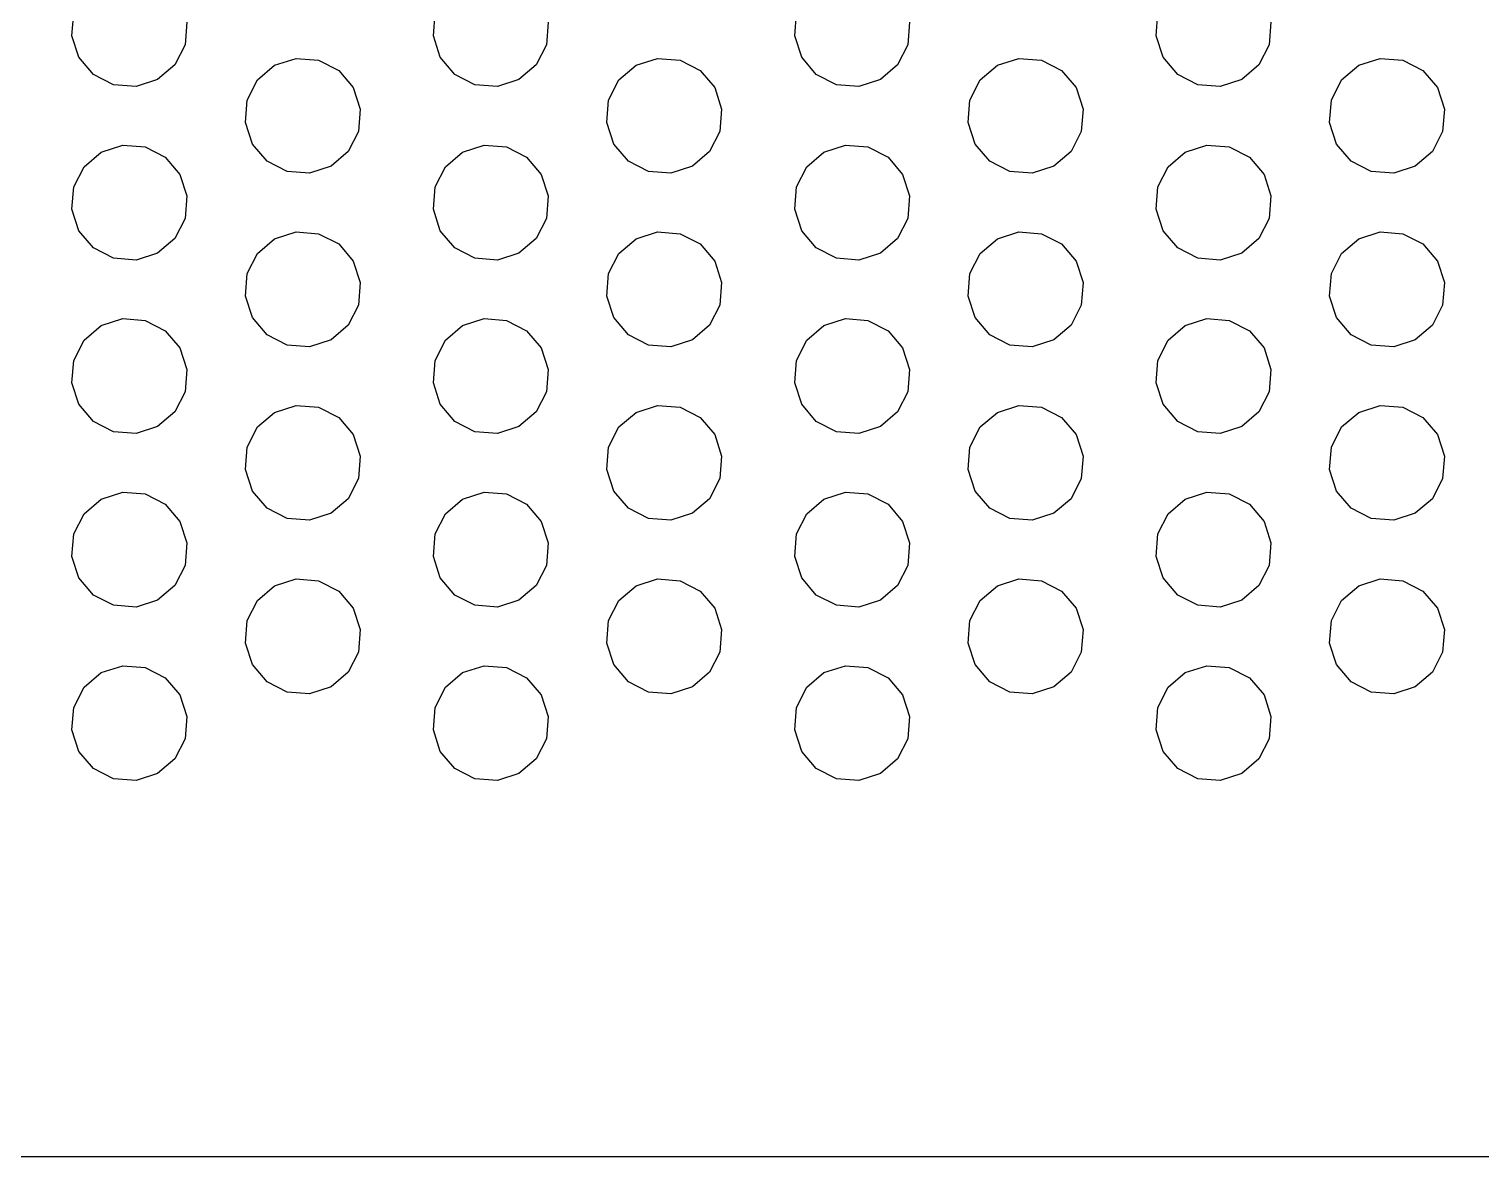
# Model space of a CAD drawing. Header units: metres. Extents: x 50 to 377, y 20 to 300.
# Drawn here: x 299.82 to 324.93, y 32.76 to 52.26 of the extents above; entities that cross this region are included whole.
import ezdxf

# ---------------------------------------------------------------- set-up
doc = ezdxf.new("R2010")
doc.units = ezdxf.units.M

msp = doc.modelspace()

# ---------------------------------------------------------------- linework, layer by layer
at = {"layer": 'Layer0'}
for p, q in [((300.564, 52.146, 0), (300.595, 52.535, 0)), ((306.814, 52.146, 0), (306.845, 52.535, 0)), ((313.064, 52.146, 0), (313.095, 52.535, 0)), ((319.314, 52.146, 0), (319.345, 52.535, 0)), ((302.55, 52.379, 0), (302.519, 51.99, 0)), ((308.8, 52.379, 0), (308.769, 51.99, 0)), ((315.05, 52.379, 0), (315.019, 51.99, 0)), ((321.3, 52.379, 0), (321.269, 51.99, 0)), ((300.684, 51.775, 0), (300.564, 52.146, 0)), ((302.519, 51.99, 0), (302.342, 51.643, 0)), ((306.934, 51.775, 0), (306.814, 52.146, 0)), ((308.769, 51.99, 0), (308.592, 51.643, 0)), ((313.184, 51.775, 0), (313.064, 52.146, 0)), ((315.019, 51.99, 0), (314.842, 51.643, 0)), ((319.434, 51.775, 0), (319.314, 52.146, 0)), ((321.269, 51.99, 0), (321.092, 51.643, 0)), ((300.937, 51.478, 0), (300.684, 51.775, 0)), ((304.069, 51.636, 0), (304.441, 51.756, 0)), ((304.441, 51.756, 0), (304.83, 51.725, 0)), ((307.187, 51.478, 0), (306.934, 51.775, 0)), ((310.319, 51.636, 0), (310.691, 51.756, 0)), ((310.691, 51.756, 0), (311.08, 51.725, 0)), ((313.437, 51.478, 0), (313.184, 51.775, 0)), ((316.569, 51.636, 0), (316.941, 51.756, 0)), ((316.941, 51.756, 0), (317.33, 51.725, 0)), ((319.687, 51.478, 0), (319.434, 51.775, 0)), ((322.819, 51.636, 0), (323.191, 51.756, 0)), ((323.191, 51.756, 0), (323.58, 51.725, 0)), ((301.284, 51.3, 0), (300.937, 51.478, 0)), ((302.342, 51.643, 0), (302.045, 51.39, 0)), ((303.772, 51.383, 0), (304.069, 51.636, 0)), ((304.83, 51.725, 0), (305.177, 51.547, 0)), ((305.177, 51.547, 0), (305.43, 51.25, 0)), ((307.534, 51.3, 0), (307.187, 51.478, 0)), ((308.592, 51.643, 0), (308.295, 51.39, 0)), ((310.022, 51.383, 0), (310.319, 51.636, 0)), ((311.08, 51.725, 0), (311.427, 51.547, 0)), ((311.427, 51.547, 0), (311.68, 51.25, 0)), ((313.784, 51.3, 0), (313.437, 51.478, 0)), ((314.842, 51.643, 0), (314.545, 51.39, 0)), ((316.272, 51.383, 0), (316.569, 51.636, 0)), ((317.33, 51.725, 0), (317.677, 51.547, 0)), ((317.677, 51.547, 0), (317.93, 51.25, 0)), ((320.034, 51.3, 0), (319.687, 51.478, 0)), ((321.092, 51.643, 0), (320.795, 51.39, 0)), ((322.522, 51.383, 0), (322.819, 51.636, 0)), ((323.58, 51.725, 0), (323.927, 51.547, 0)), ((323.927, 51.547, 0), (324.18, 51.25, 0)), ((301.673, 51.269, 0), (301.284, 51.3, 0)), ((302.045, 51.39, 0), (301.673, 51.269, 0)), ((303.595, 51.035, 0), (303.772, 51.383, 0)), ((305.43, 51.25, 0), (305.55, 50.879, 0)), ((307.923, 51.269, 0), (307.534, 51.3, 0)), ((308.295, 51.39, 0), (307.923, 51.269, 0)), ((309.845, 51.035, 0), (310.022, 51.383, 0)), ((311.68, 51.25, 0), (311.8, 50.879, 0)), ((314.173, 51.269, 0), (313.784, 51.3, 0)), ((314.545, 51.39, 0), (314.173, 51.269, 0)), ((316.095, 51.035, 0), (316.272, 51.383, 0)), ((317.93, 51.25, 0), (318.05, 50.879, 0)), ((320.423, 51.269, 0), (320.034, 51.3, 0)), ((320.795, 51.39, 0), (320.423, 51.269, 0)), ((322.345, 51.035, 0), (322.522, 51.383, 0)), ((324.18, 51.25, 0), (324.3, 50.879, 0)), ((303.564, 50.646, 0), (303.595, 51.035, 0)), ((309.814, 50.646, 0), (309.845, 51.035, 0)), ((316.064, 50.646, 0), (316.095, 51.035, 0)), ((322.314, 50.646, 0), (322.345, 51.035, 0)), ((305.55, 50.879, 0), (305.519, 50.49, 0)), ((311.8, 50.879, 0), (311.769, 50.49, 0)), ((318.05, 50.879, 0), (318.019, 50.49, 0)), ((324.3, 50.879, 0), (324.269, 50.49, 0)), ((303.684, 50.275, 0), (303.564, 50.646, 0)), ((305.519, 50.49, 0), (305.342, 50.143, 0)), ((309.934, 50.275, 0), (309.814, 50.646, 0)), ((311.769, 50.49, 0), (311.592, 50.143, 0)), ((316.184, 50.275, 0), (316.064, 50.646, 0)), ((318.019, 50.49, 0), (317.842, 50.143, 0)), ((322.434, 50.275, 0), (322.314, 50.646, 0)), ((324.269, 50.49, 0), (324.092, 50.143, 0)), ((301.069, 50.136, 0), (301.441, 50.256, 0)), ((301.441, 50.256, 0), (301.83, 50.225, 0)), ((301.83, 50.225, 0), (302.177, 50.047, 0)), ((303.937, 49.978, 0), (303.684, 50.275, 0)), ((307.319, 50.136, 0), (307.691, 50.256, 0)), ((307.691, 50.256, 0), (308.08, 50.225, 0)), ((308.08, 50.225, 0), (308.427, 50.047, 0)), ((310.187, 49.978, 0), (309.934, 50.275, 0)), ((313.569, 50.136, 0), (313.941, 50.256, 0)), ((313.941, 50.256, 0), (314.33, 50.225, 0)), ((314.33, 50.225, 0), (314.677, 50.047, 0)), ((316.437, 49.978, 0), (316.184, 50.275, 0)), ((319.819, 50.136, 0), (320.191, 50.256, 0)), ((320.191, 50.256, 0), (320.58, 50.225, 0)), ((320.58, 50.225, 0), (320.927, 50.047, 0)), ((322.687, 49.978, 0), (322.434, 50.275, 0)), ((300.772, 49.883, 0), (301.069, 50.136, 0)), ((302.177, 50.047, 0), (302.43, 49.75, 0)), ((304.284, 49.8, 0), (303.937, 49.978, 0)), ((305.342, 50.143, 0), (305.045, 49.89, 0)), ((307.022, 49.883, 0), (307.319, 50.136, 0)), ((308.427, 50.047, 0), (308.68, 49.75, 0)), ((310.534, 49.8, 0), (310.187, 49.978, 0)), ((311.592, 50.143, 0), (311.295, 49.89, 0)), ((313.272, 49.883, 0), (313.569, 50.136, 0)), ((314.677, 50.047, 0), (314.93, 49.75, 0)), ((316.784, 49.8, 0), (316.437, 49.978, 0)), ((317.842, 50.143, 0), (317.545, 49.89, 0)), ((319.522, 49.883, 0), (319.819, 50.136, 0)), ((320.927, 50.047, 0), (321.18, 49.75, 0)), ((323.034, 49.8, 0), (322.687, 49.978, 0)), ((324.092, 50.143, 0), (323.795, 49.89, 0)), ((300.595, 49.535, 0), (300.772, 49.883, 0)), ((302.43, 49.75, 0), (302.55, 49.379, 0)), ((304.673, 49.769, 0), (304.284, 49.8, 0)), ((305.045, 49.89, 0), (304.673, 49.769, 0)), ((306.845, 49.535, 0), (307.022, 49.883, 0)), ((308.68, 49.75, 0), (308.8, 49.379, 0)), ((310.923, 49.769, 0), (310.534, 49.8, 0)), ((311.295, 49.89, 0), (310.923, 49.769, 0)), ((313.095, 49.535, 0), (313.272, 49.883, 0)), ((314.93, 49.75, 0), (315.05, 49.379, 0)), ((317.173, 49.769, 0), (316.784, 49.8, 0)), ((317.545, 49.89, 0), (317.173, 49.769, 0)), ((319.345, 49.535, 0), (319.522, 49.883, 0)), ((321.18, 49.75, 0), (321.3, 49.379, 0)), ((323.423, 49.769, 0), (323.034, 49.8, 0)), ((323.795, 49.89, 0), (323.423, 49.769, 0)), ((300.564, 49.146, 0), (300.595, 49.535, 0)), ((306.814, 49.146, 0), (306.845, 49.535, 0)), ((313.064, 49.146, 0), (313.095, 49.535, 0)), ((319.314, 49.146, 0), (319.345, 49.535, 0)), ((302.55, 49.379, 0), (302.519, 48.99, 0)), ((308.8, 49.379, 0), (308.769, 48.99, 0)), ((315.05, 49.379, 0), (315.019, 48.99, 0)), ((321.3, 49.379, 0), (321.269, 48.99, 0)), ((300.684, 48.775, 0), (300.564, 49.146, 0)), ((302.519, 48.99, 0), (302.342, 48.643, 0)), ((306.934, 48.775, 0), (306.814, 49.146, 0)), ((308.769, 48.99, 0), (308.592, 48.643, 0)), ((313.184, 48.775, 0), (313.064, 49.146, 0)), ((315.019, 48.99, 0), (314.842, 48.643, 0)), ((319.434, 48.775, 0), (319.314, 49.146, 0)), ((321.269, 48.99, 0), (321.092, 48.643, 0)), ((300.937, 48.478, 0), (300.684, 48.775, 0)), ((304.069, 48.636, 0), (304.441, 48.756, 0)), ((304.441, 48.756, 0), (304.83, 48.725, 0)), ((304.83, 48.725, 0), (305.177, 48.547, 0)), ((307.187, 48.478, 0), (306.934, 48.775, 0)), ((310.319, 48.636, 0), (310.691, 48.756, 0)), ((310.691, 48.756, 0), (311.08, 48.725, 0)), ((311.08, 48.725, 0), (311.427, 48.547, 0)), ((313.437, 48.478, 0), (313.184, 48.775, 0)), ((316.569, 48.636, 0), (316.941, 48.756, 0)), ((316.941, 48.756, 0), (317.33, 48.725, 0)), ((317.33, 48.725, 0), (317.677, 48.547, 0)), ((319.687, 48.478, 0), (319.434, 48.775, 0)), ((322.819, 48.636, 0), (323.191, 48.756, 0)), ((323.191, 48.756, 0), (323.58, 48.725, 0)), ((323.58, 48.725, 0), (323.927, 48.547, 0)), ((301.284, 48.3, 0), (300.937, 48.478, 0)), ((302.342, 48.643, 0), (302.045, 48.39, 0)), ((303.772, 48.383, 0), (304.069, 48.636, 0)), ((305.177, 48.547, 0), (305.43, 48.25, 0)), ((307.534, 48.3, 0), (307.187, 48.478, 0)), ((308.592, 48.643, 0), (308.295, 48.39, 0)), ((310.022, 48.383, 0), (310.319, 48.636, 0)), ((311.427, 48.547, 0), (311.68, 48.25, 0)), ((313.784, 48.3, 0), (313.437, 48.478, 0)), ((314.842, 48.643, 0), (314.545, 48.39, 0)), ((316.272, 48.383, 0), (316.569, 48.636, 0)), ((317.677, 48.547, 0), (317.93, 48.25, 0)), ((320.034, 48.3, 0), (319.687, 48.478, 0)), ((321.092, 48.643, 0), (320.795, 48.39, 0)), ((322.522, 48.383, 0), (322.819, 48.636, 0)), ((323.927, 48.547, 0), (324.18, 48.25, 0)), ((301.673, 48.269, 0), (301.284, 48.3, 0)), ((302.045, 48.39, 0), (301.673, 48.269, 0)), ((303.595, 48.035, 0), (303.772, 48.383, 0)), ((305.43, 48.25, 0), (305.55, 47.879, 0)), ((307.923, 48.269, 0), (307.534, 48.3, 0)), ((308.295, 48.39, 0), (307.923, 48.269, 0)), ((309.845, 48.035, 0), (310.022, 48.383, 0)), ((311.68, 48.25, 0), (311.8, 47.879, 0)), ((314.173, 48.269, 0), (313.784, 48.3, 0)), ((314.545, 48.39, 0), (314.173, 48.269, 0)), ((316.095, 48.035, 0), (316.272, 48.383, 0)), ((317.93, 48.25, 0), (318.05, 47.879, 0)), ((320.423, 48.269, 0), (320.034, 48.3, 0)), ((320.795, 48.39, 0), (320.423, 48.269, 0)), ((322.345, 48.035, 0), (322.522, 48.383, 0)), ((324.18, 48.25, 0), (324.3, 47.879, 0)), ((303.564, 47.646, 0), (303.595, 48.035, 0)), ((309.814, 47.646, 0), (309.845, 48.035, 0)), ((316.064, 47.646, 0), (316.095, 48.035, 0)), ((322.314, 47.646, 0), (322.345, 48.035, 0)), ((305.55, 47.879, 0), (305.519, 47.49, 0)), ((311.8, 47.879, 0), (311.769, 47.49, 0)), ((318.05, 47.879, 0), (318.019, 47.49, 0)), ((324.3, 47.879, 0), (324.269, 47.49, 0)), ((303.684, 47.275, 0), (303.564, 47.646, 0)), ((305.519, 47.49, 0), (305.342, 47.143, 0)), ((309.934, 47.275, 0), (309.814, 47.646, 0)), ((311.769, 47.49, 0), (311.592, 47.143, 0)), ((316.184, 47.275, 0), (316.064, 47.646, 0)), ((318.019, 47.49, 0), (317.842, 47.143, 0)), ((322.434, 47.275, 0), (322.314, 47.646, 0)), ((324.269, 47.49, 0), (324.092, 47.143, 0)), ((301.069, 47.136, 0), (301.441, 47.256, 0)), ((301.441, 47.256, 0), (301.83, 47.225, 0)), ((301.83, 47.225, 0), (302.177, 47.047, 0)), ((303.937, 46.978, 0), (303.684, 47.275, 0)), ((307.319, 47.136, 0), (307.691, 47.256, 0)), ((307.691, 47.256, 0), (308.08, 47.225, 0)), ((308.08, 47.225, 0), (308.427, 47.047, 0)), ((310.187, 46.978, 0), (309.934, 47.275, 0)), ((313.569, 47.136, 0), (313.941, 47.256, 0)), ((313.941, 47.256, 0), (314.33, 47.225, 0)), ((314.33, 47.225, 0), (314.677, 47.047, 0)), ((316.437, 46.978, 0), (316.184, 47.275, 0)), ((319.819, 47.136, 0), (320.191, 47.256, 0)), ((320.191, 47.256, 0), (320.58, 47.225, 0)), ((320.58, 47.225, 0), (320.927, 47.047, 0)), ((322.687, 46.978, 0), (322.434, 47.275, 0)), ((300.772, 46.883, 0), (301.069, 47.136, 0)), ((302.177, 47.047, 0), (302.43, 46.75, 0)), ((304.284, 46.8, 0), (303.937, 46.978, 0)), ((305.342, 47.143, 0), (305.045, 46.89, 0)), ((307.022, 46.883, 0), (307.319, 47.136, 0)), ((308.427, 47.047, 0), (308.68, 46.75, 0)), ((310.534, 46.8, 0), (310.187, 46.978, 0)), ((311.592, 47.143, 0), (311.295, 46.89, 0)), ((313.272, 46.883, 0), (313.569, 47.136, 0)), ((314.677, 47.047, 0), (314.93, 46.75, 0)), ((316.784, 46.8, 0), (316.437, 46.978, 0)), ((317.842, 47.143, 0), (317.545, 46.89, 0)), ((319.522, 46.883, 0), (319.819, 47.136, 0)), ((320.927, 47.047, 0), (321.18, 46.75, 0)), ((323.034, 46.8, 0), (322.687, 46.978, 0)), ((324.092, 47.143, 0), (323.795, 46.89, 0)), ((300.595, 46.535, 0), (300.772, 46.883, 0)), ((302.43, 46.75, 0), (302.55, 46.379, 0)), ((304.673, 46.769, 0), (304.284, 46.8, 0)), ((305.045, 46.89, 0), (304.673, 46.769, 0)), ((306.845, 46.535, 0), (307.022, 46.883, 0)), ((308.68, 46.75, 0), (308.8, 46.379, 0)), ((310.923, 46.769, 0), (310.534, 46.8, 0)), ((311.295, 46.89, 0), (310.923, 46.769, 0)), ((313.095, 46.535, 0), (313.272, 46.883, 0)), ((314.93, 46.75, 0), (315.05, 46.379, 0)), ((317.173, 46.769, 0), (316.784, 46.8, 0)), ((317.545, 46.89, 0), (317.173, 46.769, 0)), ((319.345, 46.535, 0), (319.522, 46.883, 0)), ((321.18, 46.75, 0), (321.3, 46.379, 0)), ((323.423, 46.769, 0), (323.034, 46.8, 0)), ((323.795, 46.89, 0), (323.423, 46.769, 0)), ((300.564, 46.146, 0), (300.595, 46.535, 0)), ((306.814, 46.146, 0), (306.845, 46.535, 0)), ((313.064, 46.146, 0), (313.095, 46.535, 0)), ((319.314, 46.146, 0), (319.345, 46.535, 0)), ((302.55, 46.379, 0), (302.519, 45.99, 0)), ((308.8, 46.379, 0), (308.769, 45.99, 0)), ((315.05, 46.379, 0), (315.019, 45.99, 0)), ((321.3, 46.379, 0), (321.269, 45.99, 0)), ((300.684, 45.775, 0), (300.564, 46.146, 0)), ((302.519, 45.99, 0), (302.342, 45.643, 0)), ((306.934, 45.775, 0), (306.814, 46.146, 0)), ((308.769, 45.99, 0), (308.592, 45.643, 0)), ((313.184, 45.775, 0), (313.064, 46.146, 0)), ((315.019, 45.99, 0), (314.842, 45.643, 0)), ((319.434, 45.775, 0), (319.314, 46.146, 0)), ((321.269, 45.99, 0), (321.092, 45.643, 0)), ((300.937, 45.478, 0), (300.684, 45.775, 0)), ((304.069, 45.636, 0), (304.441, 45.756, 0)), ((304.441, 45.756, 0), (304.83, 45.725, 0)), ((304.83, 45.725, 0), (305.177, 45.547, 0)), ((307.187, 45.478, 0), (306.934, 45.775, 0)), ((310.319, 45.636, 0), (310.691, 45.756, 0)), ((310.691, 45.756, 0), (311.08, 45.725, 0)), ((311.08, 45.725, 0), (311.427, 45.547, 0)), ((313.437, 45.478, 0), (313.184, 45.775, 0)), ((316.569, 45.636, 0), (316.941, 45.756, 0)), ((316.941, 45.756, 0), (317.33, 45.725, 0)), ((317.33, 45.725, 0), (317.677, 45.547, 0)), ((319.687, 45.478, 0), (319.434, 45.775, 0)), ((322.819, 45.636, 0), (323.191, 45.756, 0)), ((323.191, 45.756, 0), (323.58, 45.725, 0)), ((323.58, 45.725, 0), (323.927, 45.547, 0)), ((301.284, 45.3, 0), (300.937, 45.478, 0)), ((302.342, 45.643, 0), (302.045, 45.39, 0)), ((303.772, 45.383, 0), (304.069, 45.636, 0)), ((305.177, 45.547, 0), (305.43, 45.25, 0)), ((307.534, 45.3, 0), (307.187, 45.478, 0)), ((308.592, 45.643, 0), (308.295, 45.39, 0)), ((310.022, 45.383, 0), (310.319, 45.636, 0)), ((311.427, 45.547, 0), (311.68, 45.25, 0)), ((313.784, 45.3, 0), (313.437, 45.478, 0)), ((314.842, 45.643, 0), (314.545, 45.39, 0)), ((316.272, 45.383, 0), (316.569, 45.636, 0)), ((317.677, 45.547, 0), (317.93, 45.25, 0)), ((320.034, 45.3, 0), (319.687, 45.478, 0)), ((321.092, 45.643, 0), (320.795, 45.39, 0)), ((322.522, 45.383, 0), (322.819, 45.636, 0)), ((323.927, 45.547, 0), (324.18, 45.25, 0)), ((301.673, 45.269, 0), (301.284, 45.3, 0)), ((302.045, 45.39, 0), (301.673, 45.269, 0)), ((303.595, 45.035, 0), (303.772, 45.383, 0)), ((305.43, 45.25, 0), (305.55, 44.879, 0)), ((307.923, 45.269, 0), (307.534, 45.3, 0)), ((308.295, 45.39, 0), (307.923, 45.269, 0)), ((309.845, 45.035, 0), (310.022, 45.383, 0)), ((311.68, 45.25, 0), (311.8, 44.879, 0)), ((314.173, 45.269, 0), (313.784, 45.3, 0)), ((314.545, 45.39, 0), (314.173, 45.269, 0)), ((316.095, 45.035, 0), (316.272, 45.383, 0)), ((317.93, 45.25, 0), (318.05, 44.879, 0)), ((320.423, 45.269, 0), (320.034, 45.3, 0)), ((320.795, 45.39, 0), (320.423, 45.269, 0)), ((322.345, 45.035, 0), (322.522, 45.383, 0)), ((324.18, 45.25, 0), (324.3, 44.879, 0)), ((303.564, 44.646, 0), (303.595, 45.035, 0)), ((309.814, 44.646, 0), (309.845, 45.035, 0)), ((316.064, 44.646, 0), (316.095, 45.035, 0)), ((322.314, 44.646, 0), (322.345, 45.035, 0)), ((305.55, 44.879, 0), (305.519, 44.49, 0)), ((311.8, 44.879, 0), (311.769, 44.49, 0)), ((318.05, 44.879, 0), (318.019, 44.49, 0)), ((324.3, 44.879, 0), (324.269, 44.49, 0)), ((303.684, 44.275, 0), (303.564, 44.646, 0)), ((305.519, 44.49, 0), (305.342, 44.143, 0)), ((309.934, 44.275, 0), (309.814, 44.646, 0)), ((311.769, 44.49, 0), (311.592, 44.143, 0)), ((316.184, 44.275, 0), (316.064, 44.646, 0)), ((318.019, 44.49, 0), (317.842, 44.143, 0)), ((322.434, 44.275, 0), (322.314, 44.646, 0)), ((324.269, 44.49, 0), (324.092, 44.143, 0)), ((301.069, 44.136, 0), (301.441, 44.256, 0)), ((301.441, 44.256, 0), (301.83, 44.225, 0)), ((301.83, 44.225, 0), (302.177, 44.047, 0)), ((303.937, 43.978, 0), (303.684, 44.275, 0)), ((307.319, 44.136, 0), (307.691, 44.256, 0)), ((307.691, 44.256, 0), (308.08, 44.225, 0)), ((308.08, 44.225, 0), (308.427, 44.047, 0)), ((310.187, 43.978, 0), (309.934, 44.275, 0)), ((313.569, 44.136, 0), (313.941, 44.256, 0)), ((313.941, 44.256, 0), (314.33, 44.225, 0)), ((314.33, 44.225, 0), (314.677, 44.047, 0)), ((316.437, 43.978, 0), (316.184, 44.275, 0)), ((319.819, 44.136, 0), (320.191, 44.256, 0)), ((320.191, 44.256, 0), (320.58, 44.225, 0)), ((320.58, 44.225, 0), (320.927, 44.047, 0)), ((322.687, 43.978, 0), (322.434, 44.275, 0)), ((300.772, 43.883, 0), (301.069, 44.136, 0)), ((302.177, 44.047, 0), (302.43, 43.75, 0)), ((304.284, 43.8, 0), (303.937, 43.978, 0)), ((305.342, 44.143, 0), (305.045, 43.89, 0)), ((307.022, 43.883, 0), (307.319, 44.136, 0)), ((308.427, 44.047, 0), (308.68, 43.75, 0)), ((310.534, 43.8, 0), (310.187, 43.978, 0)), ((311.592, 44.143, 0), (311.295, 43.89, 0)), ((313.272, 43.883, 0), (313.569, 44.136, 0)), ((314.677, 44.047, 0), (314.93, 43.75, 0)), ((316.784, 43.8, 0), (316.437, 43.978, 0)), ((317.842, 44.143, 0), (317.545, 43.89, 0)), ((319.522, 43.883, 0), (319.819, 44.136, 0)), ((320.927, 44.047, 0), (321.18, 43.75, 0)), ((323.034, 43.8, 0), (322.687, 43.978, 0)), ((324.092, 44.143, 0), (323.795, 43.89, 0)), ((300.595, 43.535, 0), (300.772, 43.883, 0)), ((302.43, 43.75, 0), (302.55, 43.379, 0)), ((304.673, 43.769, 0), (304.284, 43.8, 0)), ((305.045, 43.89, 0), (304.673, 43.769, 0)), ((306.845, 43.535, 0), (307.022, 43.883, 0)), ((308.68, 43.75, 0), (308.8, 43.379, 0)), ((310.923, 43.769, 0), (310.534, 43.8, 0)), ((311.295, 43.89, 0), (310.923, 43.769, 0)), ((313.095, 43.535, 0), (313.272, 43.883, 0)), ((314.93, 43.75, 0), (315.05, 43.379, 0)), ((317.173, 43.769, 0), (316.784, 43.8, 0)), ((317.545, 43.89, 0), (317.173, 43.769, 0)), ((319.345, 43.535, 0), (319.522, 43.883, 0)), ((321.18, 43.75, 0), (321.3, 43.379, 0)), ((323.423, 43.769, 0), (323.034, 43.8, 0)), ((323.795, 43.89, 0), (323.423, 43.769, 0)), ((300.564, 43.146, 0), (300.595, 43.535, 0)), ((306.814, 43.146, 0), (306.845, 43.535, 0)), ((313.064, 43.146, 0), (313.095, 43.535, 0)), ((319.314, 43.146, 0), (319.345, 43.535, 0)), ((302.55, 43.379, 0), (302.519, 42.99, 0)), ((308.8, 43.379, 0), (308.769, 42.99, 0)), ((315.05, 43.379, 0), (315.019, 42.99, 0)), ((321.3, 43.379, 0), (321.269, 42.99, 0)), ((300.684, 42.775, 0), (300.564, 43.146, 0)), ((302.519, 42.99, 0), (302.342, 42.643, 0)), ((306.934, 42.775, 0), (306.814, 43.146, 0)), ((308.769, 42.99, 0), (308.592, 42.643, 0)), ((313.184, 42.775, 0), (313.064, 43.146, 0)), ((315.019, 42.99, 0), (314.842, 42.643, 0)), ((319.434, 42.775, 0), (319.314, 43.146, 0)), ((321.269, 42.99, 0), (321.092, 42.643, 0)), ((300.937, 42.478, 0), (300.684, 42.775, 0)), ((304.069, 42.636, 0), (304.441, 42.756, 0)), ((304.441, 42.756, 0), (304.83, 42.725, 0)), ((304.83, 42.725, 0), (305.177, 42.547, 0)), ((307.187, 42.478, 0), (306.934, 42.775, 0)), ((310.319, 42.636, 0), (310.691, 42.756, 0)), ((310.691, 42.756, 0), (311.08, 42.725, 0)), ((311.08, 42.725, 0), (311.427, 42.547, 0)), ((313.437, 42.478, 0), (313.184, 42.775, 0)), ((316.569, 42.636, 0), (316.941, 42.756, 0)), ((316.941, 42.756, 0), (317.33, 42.725, 0)), ((317.33, 42.725, 0), (317.677, 42.547, 0)), ((319.687, 42.478, 0), (319.434, 42.775, 0)), ((322.819, 42.636, 0), (323.191, 42.756, 0)), ((323.191, 42.756, 0), (323.58, 42.725, 0)), ((323.58, 42.725, 0), (323.927, 42.547, 0)), ((301.284, 42.3, 0), (300.937, 42.478, 0)), ((302.342, 42.643, 0), (302.045, 42.39, 0)), ((303.772, 42.383, 0), (304.069, 42.636, 0)), ((305.177, 42.547, 0), (305.43, 42.25, 0)), ((307.534, 42.3, 0), (307.187, 42.478, 0)), ((308.592, 42.643, 0), (308.295, 42.39, 0)), ((310.022, 42.383, 0), (310.319, 42.636, 0)), ((311.427, 42.547, 0), (311.68, 42.25, 0)), ((313.784, 42.3, 0), (313.437, 42.478, 0)), ((314.842, 42.643, 0), (314.545, 42.39, 0)), ((316.272, 42.383, 0), (316.569, 42.636, 0)), ((317.677, 42.547, 0), (317.93, 42.25, 0)), ((320.034, 42.3, 0), (319.687, 42.478, 0)), ((321.092, 42.643, 0), (320.795, 42.39, 0)), ((322.522, 42.383, 0), (322.819, 42.636, 0)), ((323.927, 42.547, 0), (324.18, 42.25, 0)), ((301.673, 42.269, 0), (301.284, 42.3, 0)), ((302.045, 42.39, 0), (301.673, 42.269, 0)), ((303.595, 42.035, 0), (303.772, 42.383, 0)), ((305.43, 42.25, 0), (305.55, 41.879, 0)), ((307.923, 42.269, 0), (307.534, 42.3, 0)), ((308.295, 42.39, 0), (307.923, 42.269, 0)), ((309.845, 42.035, 0), (310.022, 42.383, 0)), ((311.68, 42.25, 0), (311.8, 41.879, 0)), ((314.173, 42.269, 0), (313.784, 42.3, 0)), ((314.545, 42.39, 0), (314.173, 42.269, 0)), ((316.095, 42.035, 0), (316.272, 42.383, 0)), ((317.93, 42.25, 0), (318.05, 41.879, 0)), ((320.423, 42.269, 0), (320.034, 42.3, 0)), ((320.795, 42.39, 0), (320.423, 42.269, 0)), ((322.345, 42.035, 0), (322.522, 42.383, 0)), ((324.18, 42.25, 0), (324.3, 41.879, 0)), ((303.564, 41.646, 0), (303.595, 42.035, 0)), ((309.814, 41.646, 0), (309.845, 42.035, 0)), ((316.064, 41.646, 0), (316.095, 42.035, 0)), ((322.314, 41.646, 0), (322.345, 42.035, 0)), ((305.55, 41.879, 0), (305.519, 41.49, 0)), ((311.8, 41.879, 0), (311.769, 41.49, 0)), ((318.05, 41.879, 0), (318.019, 41.49, 0)), ((324.3, 41.879, 0), (324.269, 41.49, 0)), ((303.684, 41.275, 0), (303.564, 41.646, 0)), ((305.519, 41.49, 0), (305.342, 41.143, 0)), ((309.934, 41.275, 0), (309.814, 41.646, 0)), ((311.769, 41.49, 0), (311.592, 41.143, 0)), ((316.184, 41.275, 0), (316.064, 41.646, 0)), ((318.019, 41.49, 0), (317.842, 41.143, 0)), ((322.434, 41.275, 0), (322.314, 41.646, 0)), ((324.269, 41.49, 0), (324.092, 41.143, 0)), ((301.069, 41.136, 0), (301.441, 41.256, 0)), ((301.441, 41.256, 0), (301.83, 41.225, 0)), ((301.83, 41.225, 0), (302.177, 41.047, 0)), ((303.937, 40.978, 0), (303.684, 41.275, 0)), ((307.319, 41.136, 0), (307.691, 41.256, 0)), ((307.691, 41.256, 0), (308.08, 41.225, 0)), ((308.08, 41.225, 0), (308.427, 41.047, 0)), ((310.187, 40.978, 0), (309.934, 41.275, 0)), ((313.569, 41.136, 0), (313.941, 41.256, 0)), ((313.941, 41.256, 0), (314.33, 41.225, 0)), ((314.33, 41.225, 0), (314.677, 41.047, 0)), ((316.437, 40.978, 0), (316.184, 41.275, 0)), ((319.819, 41.136, 0), (320.191, 41.256, 0)), ((320.191, 41.256, 0), (320.58, 41.225, 0)), ((320.58, 41.225, 0), (320.927, 41.047, 0)), ((322.687, 40.978, 0), (322.434, 41.275, 0)), ((300.772, 40.883, 0), (301.069, 41.136, 0)), ((302.177, 41.047, 0), (302.43, 40.75, 0)), ((304.284, 40.8, 0), (303.937, 40.978, 0)), ((305.342, 41.143, 0), (305.045, 40.89, 0)), ((307.022, 40.883, 0), (307.319, 41.136, 0)), ((308.427, 41.047, 0), (308.68, 40.75, 0)), ((310.534, 40.8, 0), (310.187, 40.978, 0)), ((311.592, 41.143, 0), (311.295, 40.89, 0)), ((313.272, 40.883, 0), (313.569, 41.136, 0)), ((314.677, 41.047, 0), (314.93, 40.75, 0)), ((316.784, 40.8, 0), (316.437, 40.978, 0)), ((317.842, 41.143, 0), (317.545, 40.89, 0)), ((319.522, 40.883, 0), (319.819, 41.136, 0)), ((320.927, 41.047, 0), (321.18, 40.75, 0)), ((323.034, 40.8, 0), (322.687, 40.978, 0)), ((324.092, 41.143, 0), (323.795, 40.89, 0)), ((300.595, 40.535, 0), (300.772, 40.883, 0)), ((302.43, 40.75, 0), (302.55, 40.379, 0)), ((304.673, 40.769, 0), (304.284, 40.8, 0)), ((305.045, 40.89, 0), (304.673, 40.769, 0)), ((306.845, 40.535, 0), (307.022, 40.883, 0)), ((308.68, 40.75, 0), (308.8, 40.379, 0)), ((310.923, 40.769, 0), (310.534, 40.8, 0)), ((311.295, 40.89, 0), (310.923, 40.769, 0)), ((313.095, 40.535, 0), (313.272, 40.883, 0)), ((314.93, 40.75, 0), (315.05, 40.379, 0)), ((317.173, 40.769, 0), (316.784, 40.8, 0)), ((317.545, 40.89, 0), (317.173, 40.769, 0)), ((319.345, 40.535, 0), (319.522, 40.883, 0)), ((321.18, 40.75, 0), (321.3, 40.379, 0)), ((323.423, 40.769, 0), (323.034, 40.8, 0)), ((323.795, 40.89, 0), (323.423, 40.769, 0)), ((300.564, 40.146, 0), (300.595, 40.535, 0)), ((306.814, 40.146, 0), (306.845, 40.535, 0)), ((313.064, 40.146, 0), (313.095, 40.535, 0)), ((319.314, 40.146, 0), (319.345, 40.535, 0)), ((302.55, 40.379, 0), (302.519, 39.99, 0)), ((308.8, 40.379, 0), (308.769, 39.99, 0)), ((315.05, 40.379, 0), (315.019, 39.99, 0)), ((321.3, 40.379, 0), (321.269, 39.99, 0)), ((300.684, 39.775, 0), (300.564, 40.146, 0)), ((302.519, 39.99, 0), (302.342, 39.643, 0)), ((306.934, 39.775, 0), (306.814, 40.146, 0)), ((308.769, 39.99, 0), (308.592, 39.643, 0)), ((313.184, 39.775, 0), (313.064, 40.146, 0)), ((315.019, 39.99, 0), (314.842, 39.643, 0)), ((319.434, 39.775, 0), (319.314, 40.146, 0)), ((321.269, 39.99, 0), (321.092, 39.643, 0)), ((300.937, 39.478, 0), (300.684, 39.775, 0)), ((307.187, 39.478, 0), (306.934, 39.775, 0)), ((313.437, 39.478, 0), (313.184, 39.775, 0)), ((319.687, 39.478, 0), (319.434, 39.775, 0)), ((301.284, 39.3, 0), (300.937, 39.478, 0)), ((302.342, 39.643, 0), (302.045, 39.39, 0)), ((307.534, 39.3, 0), (307.187, 39.478, 0)), ((308.592, 39.643, 0), (308.295, 39.39, 0)), ((313.784, 39.3, 0), (313.437, 39.478, 0)), ((314.842, 39.643, 0), (314.545, 39.39, 0)), ((320.034, 39.3, 0), (319.687, 39.478, 0)), ((321.092, 39.643, 0), (320.795, 39.39, 0)), ((301.673, 39.269, 0), (301.284, 39.3, 0)), ((302.045, 39.39, 0), (301.673, 39.269, 0)), ((307.923, 39.269, 0), (307.534, 39.3, 0)), ((308.295, 39.39, 0), (307.923, 39.269, 0)), ((314.173, 39.269, 0), (313.784, 39.3, 0)), ((314.545, 39.39, 0), (314.173, 39.269, 0)), ((320.423, 39.269, 0), (320.034, 39.3, 0)), ((320.795, 39.39, 0), (320.423, 39.269, 0)), ((376.807, 32.763, 0), (272.807, 32.763, 0))]:
    msp.add_line(p, q, dxfattribs=at)

doc.saveas('drawing.dxf')
